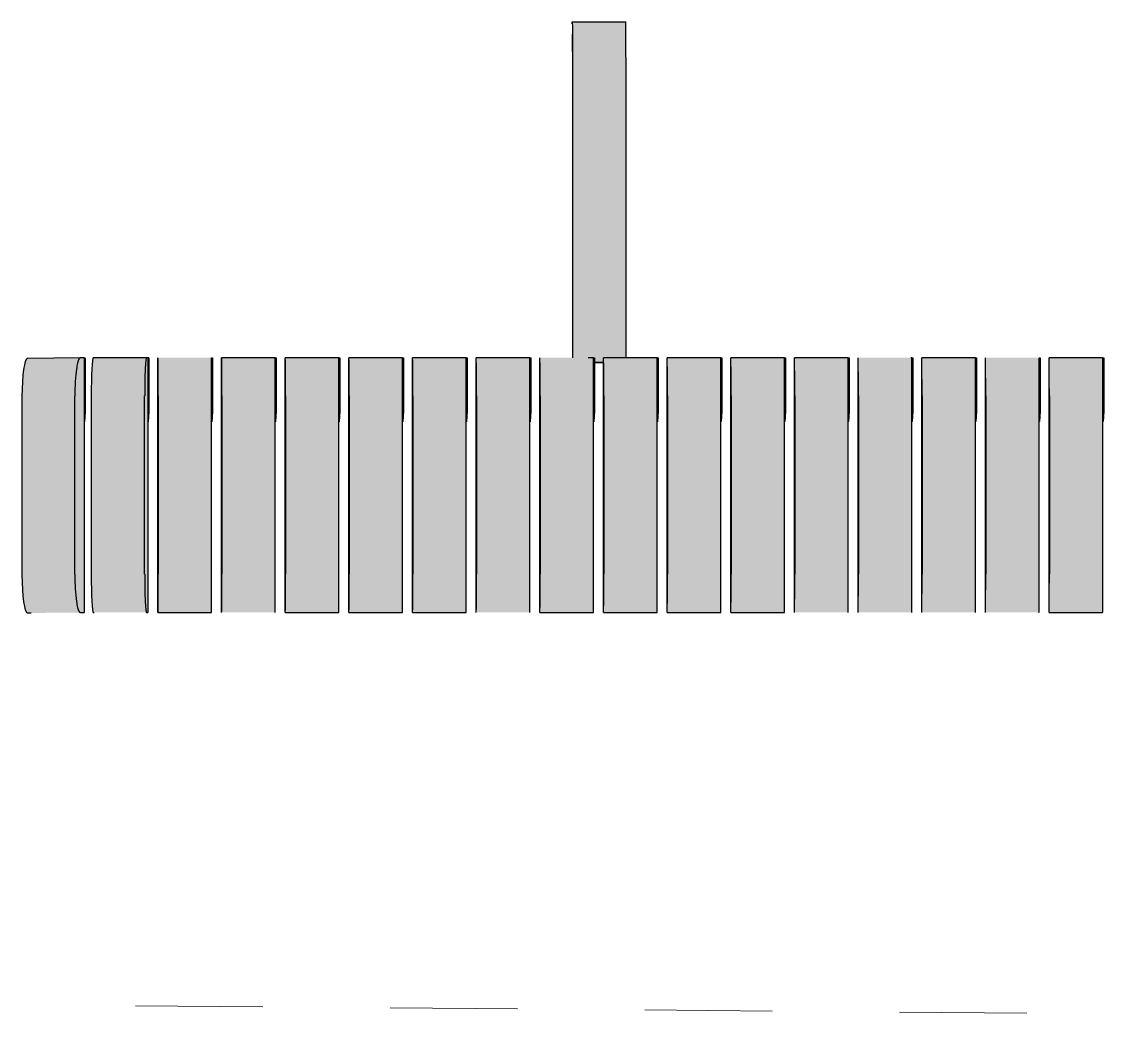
# Model space of a CAD drawing. Header units: metres. Extents: x 0 to 258, y 3 to 25.
# Drawn here: x 181.85 to 182.704, y 22.156 to 22.948 of the extents above; entities that cross this region are included whole.
import ezdxf

# ---------------------------------------------------------------- set-up
doc = ezdxf.new("R2010")
doc.units = ezdxf.units.M
doc.linetypes.add('JacobsDash', pattern=[0.0045, 0.003, -0.0015])
doc.layers.add('A-DETL', color=7, linetype='Continuous', lineweight=13)
doc.layers.add('A-GENM', color=7, linetype='Continuous', lineweight=35)

# ---------------------------------------------------------------- blocks, each defined once
blk = doc.blocks.new('BR08_SEATING_SOUTH 3 - BR08_SEATING_SOUTH 3-5677935-Section 202 ANNOTATION')
at = {"layer": 'A-GENM', "lineweight": 25, "true_color": 0xf3f3f3}
for points in [[(-335.86111, 22.68085), (-335.8541, 22.68085), (-335.85389, 22.68421), (-335.83634, 22.68421), (-335.83658, 22.94807), (-335.87858, 22.94807), (-335.87843, 22.93011), (-335.87834, 22.68421), (-335.86111, 22.68404)], [(-335.87869, 22.93647), (-335.87846, 22.93666), (-335.87868, 22.93666)], [(-335.87839, 22.68421), (-335.87834, 22.68421), (-335.87839, 22.68967)]]:
    blk.add_hatch(color=7, dxfattribs=at).paths.add_polyline_path(points)
at = {"layer": 'A-GENM', "lineweight": 25, "true_color": 0xebe8e4}
for points in [[(-336.3109, 22.65369), (-336.26935, 22.65406), (-336.26876, 22.66906), (-336.26716, 22.68004), (-336.2661, 22.68304), (-336.26496, 22.68406), (-336.30651, 22.6837), (-336.30764, 22.68267), (-336.3087, 22.67968), (-336.31031, 22.66869), (-336.31084, 22.65649)], [(-336.26496, 22.48406), (-336.26204, 22.48406), (-336.26204, 22.68406), (-336.26496, 22.68406), (-336.2661, 22.68304), (-336.26716, 22.68004), (-336.26876, 22.66906), (-336.26935, 22.65406), (-336.26883, 22.50018), (-336.26806, 22.49285), (-336.2661, 22.48508)], [(-336.26204, 22.64182), (-336.26112, 22.64182), (-336.26112, 22.68389), (-336.26204, 22.68389), (-336.26204, 22.6455)], [(-336.25642, 22.65409), (-336.21447, 22.65421), (-336.21375, 22.68019), (-336.21304, 22.68421), (-336.255, 22.68409), (-336.25536, 22.68306), (-336.256, 22.6753), (-336.2564, 22.65649)], [(-336.21304, 22.48421), (-336.2121, 22.48421), (-336.2121, 22.68421), (-336.21304, 22.68421), (-336.21405, 22.67543), (-336.21447, 22.65421), (-336.21405, 22.493), (-336.21375, 22.48823)], [(-336.2121, 22.64197), (-336.21111, 22.64197), (-336.21111, 22.68404), (-336.2121, 22.68404), (-336.2121, 22.64593)], [(-336.20389, 22.65421), (-336.16189, 22.65421), (-336.16201, 22.68421), (-336.20401, 22.68421), (-336.2039, 22.66921), (-336.20389, 22.65649)], [(-336.16189, 22.64197), (-336.16111, 22.64197), (-336.16111, 22.68404), (-336.16201, 22.68404), (-336.1619, 22.66921), (-336.16189, 22.65421)], [(-336.15389, 22.65421), (-336.11189, 22.65421), (-336.11201, 22.68421), (-336.15401, 22.68421), (-336.1539, 22.66921), (-336.15389, 22.65649)], [(-336.11189, 22.64211), (-336.1111, 22.64211), (-336.11111, 22.68404), (-336.11201, 22.68404), (-336.1119, 22.66921), (-336.11189, 22.65073)], [(-336.10389, 22.65421), (-336.06189, 22.65421), (-336.06201, 22.68421), (-336.10401, 22.68421), (-336.1039, 22.66921), (-336.10389, 22.65649)], [(-336.06189, 22.64211), (-336.0611, 22.64211), (-336.06111, 22.68404), (-336.06201, 22.68404), (-336.0619, 22.66921), (-336.06189, 22.65073)], [(-336.05389, 22.65421), (-336.01189, 22.65421), (-336.01201, 22.68421), (-336.05401, 22.68421), (-336.0539, 22.66921), (-336.05389, 22.65649)], [(-336.01189, 22.64211), (-336.0111, 22.64211), (-336.01111, 22.68404), (-336.01201, 22.68404), (-336.0119, 22.66921), (-336.01189, 22.65073)], [(-336.00389, 22.65421), (-335.96189, 22.65421), (-335.96201, 22.68421), (-336.00401, 22.68421), (-336.0039, 22.66921), (-336.00389, 22.65649)], [(-335.96189, 22.64211), (-335.9611, 22.64211), (-335.96111, 22.68404), (-335.96201, 22.68404), (-335.9619, 22.66921), (-335.96189, 22.65073)], [(-335.95389, 22.65421), (-335.91189, 22.65421), (-335.91201, 22.68421), (-335.95401, 22.68421), (-335.9539, 22.66921), (-335.95389, 22.65649)], [(-335.91189, 22.64211), (-335.9111, 22.64211), (-335.91111, 22.68404), (-335.91201, 22.68404), (-335.9119, 22.66921), (-335.91189, 22.65073)], [(-335.90389, 22.65421), (-335.86189, 22.65421), (-335.86201, 22.68421), (-335.90401, 22.68421), (-335.9039, 22.66921), (-335.90389, 22.65649)], [(-335.86189, 22.64211), (-335.8611, 22.64211), (-335.86111, 22.68404), (-335.86201, 22.68404), (-335.86191, 22.66921), (-335.86189, 22.65073)], [(-335.85389, 22.65421), (-335.81189, 22.65421), (-335.81201, 22.68421), (-335.85401, 22.68421), (-335.85391, 22.66921), (-335.85389, 22.65649)], [(-335.81189, 22.64211), (-335.8111, 22.64211), (-335.81111, 22.68404), (-335.81201, 22.68404), (-335.81191, 22.66921), (-335.81189, 22.65073)], [(-335.80389, 22.65421), (-335.76189, 22.65421), (-335.76202, 22.68421), (-335.80402, 22.68421), (-335.80391, 22.66921), (-335.80389, 22.65649)], [(-335.76189, 22.64211), (-335.7611, 22.64211), (-335.76111, 22.68404), (-335.76201, 22.68404), (-335.76191, 22.66921), (-335.76189, 22.65073)], [(-335.75389, 22.65421), (-335.71189, 22.65421), (-335.71202, 22.68421), (-335.75402, 22.68421), (-335.75391, 22.66921), (-335.75389, 22.65649)], [(-335.71189, 22.64211), (-335.7111, 22.64211), (-335.71111, 22.68404), (-335.71201, 22.68404), (-335.71191, 22.66921), (-335.71189, 22.65073)], [(-335.70389, 22.65421), (-335.66189, 22.65421), (-335.66202, 22.68421), (-335.70402, 22.68421), (-335.70391, 22.66921), (-335.70389, 22.65649)], [(-335.66189, 22.64211), (-335.6611, 22.64211), (-335.66111, 22.68404), (-335.66201, 22.68404), (-335.66191, 22.66921), (-335.66189, 22.65073)], [(-335.65389, 22.65421), (-335.61189, 22.65421), (-335.61202, 22.68421), (-335.65402, 22.68421), (-335.65391, 22.66921), (-335.65389, 22.65649)], [(-335.61189, 22.64211), (-335.6111, 22.64211), (-335.61111, 22.68404), (-335.61201, 22.68404), (-335.61191, 22.66921), (-335.61189, 22.65073)], [(-335.60389, 22.65421), (-335.56189, 22.65421), (-335.56202, 22.68421), (-335.60402, 22.68421), (-335.60391, 22.66921), (-335.60389, 22.65649)], [(-335.56189, 22.64211), (-335.5611, 22.64211), (-335.56111, 22.68404), (-335.56201, 22.68404), (-335.56191, 22.66921), (-335.56189, 22.65073)], [(-335.55389, 22.65421), (-335.51189, 22.65421), (-335.51202, 22.68421), (-335.55402, 22.68421), (-335.55391, 22.66921), (-335.55389, 22.65649)], [(-335.51189, 22.64211), (-335.5111, 22.64211), (-335.51111, 22.68404), (-335.51201, 22.68404), (-335.51191, 22.66921), (-335.51189, 22.65073)], [(-335.50389, 22.65421), (-335.46189, 22.65421), (-335.46202, 22.68421), (-335.50402, 22.68421), (-335.50391, 22.66921), (-335.50389, 22.65649)], [(-335.46189, 22.64211), (-335.4611, 22.64211), (-335.46111, 22.68404), (-335.46201, 22.68404), (-335.46191, 22.66921), (-335.46189, 22.65073)], [(-336.3109, 22.5137), (-336.26935, 22.51406), (-336.26935, 22.65406), (-336.3109, 22.65369), (-336.3109, 22.57834)], [(-336.25642, 22.51409), (-336.21447, 22.51421), (-336.21447, 22.65421), (-336.25642, 22.65409), (-336.25642, 22.57834)], [(-336.20389, 22.51421), (-336.16189, 22.51421), (-336.16189, 22.65421), (-336.20389, 22.65421), (-336.20389, 22.57834)], [(-336.15389, 22.51421), (-336.11189, 22.51421), (-336.11189, 22.65421), (-336.15389, 22.65421), (-336.15389, 22.57834)], [(-336.10389, 22.51421), (-336.06189, 22.51421), (-336.06189, 22.65421), (-336.10389, 22.65421), (-336.10389, 22.57834)], [(-336.05389, 22.51421), (-336.01189, 22.51421), (-336.01189, 22.65421), (-336.05389, 22.65421), (-336.05389, 22.57834)], [(-336.00389, 22.51421), (-335.96189, 22.51421), (-335.96189, 22.65421), (-336.00389, 22.65421), (-336.00389, 22.57834)], [(-335.95389, 22.51421), (-335.91189, 22.51421), (-335.91189, 22.65421), (-335.95389, 22.65421), (-335.95389, 22.57834)], [(-335.90389, 22.51421), (-335.86189, 22.51421), (-335.86189, 22.65421), (-335.90389, 22.65421), (-335.90389, 22.57834)], [(-335.85389, 22.51421), (-335.81189, 22.51421), (-335.81189, 22.65421), (-335.85389, 22.65421), (-335.85389, 22.57834)], [(-335.80389, 22.51421), (-335.76189, 22.51421), (-335.76189, 22.65421), (-335.80389, 22.65421), (-335.80389, 22.57834)], [(-335.75389, 22.51421), (-335.71189, 22.51421), (-335.71189, 22.65421), (-335.75389, 22.65421), (-335.75389, 22.57834)], [(-335.70389, 22.51421), (-335.66189, 22.51421), (-335.66189, 22.65421), (-335.70389, 22.65421), (-335.70389, 22.57834)], [(-335.65389, 22.51421), (-335.61189, 22.51421), (-335.61189, 22.65421), (-335.65389, 22.65421), (-335.65389, 22.57834)], [(-335.60389, 22.51421), (-335.56189, 22.51421), (-335.56189, 22.65421), (-335.60389, 22.65421), (-335.60389, 22.57834)], [(-335.55389, 22.51421), (-335.51189, 22.51421), (-335.51189, 22.65421), (-335.55389, 22.65421), (-335.55389, 22.57834)], [(-335.50389, 22.51421), (-335.46189, 22.51421), (-335.46189, 22.65421), (-335.50389, 22.65421), (-335.50389, 22.57834)], [(-336.26204, 22.63387), (-336.26169, 22.63387), (-336.26112, 22.64182), (-336.26204, 22.64134)], [(-336.2121, 22.63388), (-336.21169, 22.63388), (-336.21111, 22.64197), (-336.2121, 22.64144)], [(-336.16189, 22.63389), (-336.16169, 22.63389), (-336.16111, 22.64197), (-336.16189, 22.64197), (-336.16189, 22.63393)], [(-336.01189, 22.63393), (-336.01169, 22.63393), (-336.0111, 22.64211), (-336.01189, 22.64211), (-336.01189, 22.63397)], [(-335.96189, 22.63394), (-335.96169, 22.63394), (-335.9611, 22.64211), (-335.96189, 22.64211), (-335.96189, 22.63398)], [(-335.86189, 22.63397), (-335.86169, 22.63397), (-335.8611, 22.64211), (-335.86189, 22.64211), (-335.86189, 22.634)], [(-335.71189, 22.634), (-335.71169, 22.634), (-335.7111, 22.64211), (-335.71189, 22.64211), (-335.71189, 22.63404)], [(-335.66189, 22.63401), (-335.66169, 22.63401), (-335.6611, 22.64211), (-335.66189, 22.64211), (-335.66189, 22.63405)], [(-335.56189, 22.63404), (-335.56169, 22.63404), (-335.5611, 22.64211), (-335.56189, 22.64211), (-335.56189, 22.63408)], [(-335.46189, 22.63406), (-335.46169, 22.63406), (-335.4611, 22.64211), (-335.46189, 22.64211), (-335.46189, 22.6341)], [(-336.2041, 22.48421), (-336.20401, 22.48421), (-336.20389, 22.57834), (-336.2041, 22.50018)], [(-336.1541, 22.48421), (-336.15401, 22.48421), (-336.15389, 22.57834), (-336.1541, 22.50018)], [(-336.1041, 22.48421), (-336.10401, 22.48421), (-336.10389, 22.57834), (-336.1041, 22.48823)], [(-336.0541, 22.48421), (-336.05401, 22.48421), (-336.05389, 22.57834), (-336.0541, 22.48823)], [(-336.0041, 22.48421), (-336.00401, 22.48421), (-336.00389, 22.57834), (-336.0041, 22.50018)], [(-335.9541, 22.48421), (-335.95401, 22.48421), (-335.95389, 22.57834), (-335.9541, 22.50018)], [(-335.9041, 22.48421), (-335.90401, 22.48421), (-335.90389, 22.57834), (-335.9041, 22.50018)], [(-335.8541, 22.48421), (-335.85401, 22.48421), (-335.85389, 22.57834), (-335.8541, 22.48823)], [(-335.8041, 22.48421), (-335.80401, 22.48421), (-335.80389, 22.57834), (-335.8041, 22.48823)], [(-335.7541, 22.48421), (-335.75402, 22.48421), (-335.75389, 22.57834), (-335.7541, 22.50018)], [(-335.7041, 22.48421), (-335.70402, 22.48421), (-335.70389, 22.57834), (-335.7041, 22.50018)], [(-335.6541, 22.48421), (-335.65402, 22.48421), (-335.65389, 22.57834), (-335.6541, 22.48823)], [(-335.6041, 22.48421), (-335.60402, 22.48421), (-335.60389, 22.57834), (-335.6041, 22.50018)], [(-335.5541, 22.48421), (-335.55402, 22.48421), (-335.55389, 22.57834), (-335.5541, 22.50018)], [(-335.5041, 22.48421), (-335.50402, 22.48421), (-335.50389, 22.57834), (-335.5041, 22.48823)], [(-336.30651, 22.4837), (-336.26496, 22.48406), (-336.2661, 22.48508), (-336.26716, 22.48808), (-336.26876, 22.49906), (-336.26935, 22.51406), (-336.3109, 22.5137), (-336.31031, 22.4987), (-336.3087, 22.48771), (-336.30764, 22.48472)], [(-336.255, 22.48409), (-336.21304, 22.48421), (-336.21341, 22.48523), (-336.21405, 22.493), (-336.21447, 22.51421), (-336.25642, 22.51409), (-336.25571, 22.48811), (-336.25536, 22.48511)], [(-336.20401, 22.48421), (-336.16201, 22.48421), (-336.1619, 22.50018), (-336.16189, 22.51421), (-336.20389, 22.51421), (-336.20398, 22.48523)], [(-336.15401, 22.48421), (-336.11201, 22.48421), (-336.1119, 22.50018), (-336.11189, 22.51421), (-336.15389, 22.51421), (-336.15398, 22.48523)], [(-336.10401, 22.48421), (-336.06201, 22.48421), (-336.0619, 22.50018), (-336.06189, 22.51421), (-336.10389, 22.51421), (-336.10398, 22.48523)], [(-336.05401, 22.48421), (-336.01201, 22.48421), (-336.0119, 22.50018), (-336.01189, 22.51421), (-336.05389, 22.51421), (-336.05398, 22.48523)], [(-336.00401, 22.48421), (-335.96201, 22.48421), (-335.9619, 22.50018), (-335.96189, 22.51421), (-336.00389, 22.51421), (-336.00398, 22.48523)], [(-335.95401, 22.48421), (-335.91201, 22.48421), (-335.9119, 22.50018), (-335.91189, 22.51421), (-335.95389, 22.51421), (-335.95398, 22.48523)], [(-335.90401, 22.48421), (-335.86201, 22.48421), (-335.8619, 22.50018), (-335.86189, 22.51421), (-335.90389, 22.51421), (-335.90398, 22.48523)], [(-335.85401, 22.48421), (-335.81201, 22.48421), (-335.8119, 22.50018), (-335.81189, 22.51421), (-335.85389, 22.51421), (-335.85398, 22.48523)], [(-335.80401, 22.48421), (-335.76202, 22.48421), (-335.7619, 22.50018), (-335.76189, 22.51421), (-335.80389, 22.51421), (-335.80398, 22.48523)], [(-335.75402, 22.48421), (-335.71202, 22.48421), (-335.7119, 22.50018), (-335.71189, 22.51421), (-335.75389, 22.51421), (-335.75398, 22.48523)], [(-335.70402, 22.48421), (-335.66202, 22.48421), (-335.66191, 22.50018), (-335.66189, 22.51421), (-335.70389, 22.51421), (-335.70398, 22.48523)], [(-335.65402, 22.48421), (-335.61202, 22.48421), (-335.61191, 22.50018), (-335.61189, 22.51421), (-335.65389, 22.51421), (-335.65398, 22.48523)], [(-335.60402, 22.48421), (-335.56202, 22.48421), (-335.56191, 22.50018), (-335.56189, 22.51421), (-335.60389, 22.51421), (-335.60398, 22.48523)], [(-335.55402, 22.48421), (-335.51202, 22.48421), (-335.51191, 22.50018), (-335.51189, 22.51421), (-335.55389, 22.51421), (-335.55398, 22.48523)], [(-335.50402, 22.48421), (-335.46202, 22.48421), (-335.46191, 22.50018), (-335.46189, 22.51421), (-335.50389, 22.51421), (-335.50398, 22.48523)]]:
    blk.add_hatch(color=254, dxfattribs=at).paths.add_polyline_path(points)
h = blk.add_hatch(color=254, dxfattribs=at)
edge = h.paths.add_edge_path()
edge.add_line((-336.11169, 22.6339), (-336.1111, 22.64211))
edge.add_line((-336.1111, 22.64211), (-336.11189, 22.64211))
edge.add_line((-336.11189, 22.64211), (-336.11189, 22.63394))
edge.add_line((-336.11189, 22.63394), (-336.11189, 22.6339))
h = blk.add_hatch(color=254, dxfattribs=at)
edge = h.paths.add_edge_path()
edge.add_line((-336.06169, 22.63392), (-336.0611, 22.64211))
edge.add_line((-336.0611, 22.64211), (-336.06189, 22.64211))
edge.add_line((-336.06189, 22.64211), (-336.06189, 22.63395))
edge.add_line((-336.06189, 22.63395), (-336.06189, 22.63392))
h = blk.add_hatch(color=254, dxfattribs=at)
edge = h.paths.add_edge_path()
edge.add_line((-335.91169, 22.63395), (-335.9111, 22.64211))
edge.add_line((-335.9111, 22.64211), (-335.91189, 22.64211))
edge.add_line((-335.91189, 22.64211), (-335.91189, 22.63399))
edge.add_line((-335.91189, 22.63399), (-335.91189, 22.63395))
h = blk.add_hatch(color=254, dxfattribs=at)
edge = h.paths.add_edge_path()
edge.add_line((-335.81169, 22.63398), (-335.8111, 22.64211))
edge.add_line((-335.8111, 22.64211), (-335.81189, 22.64211))
edge.add_line((-335.81189, 22.64211), (-335.81189, 22.63402))
edge.add_line((-335.81189, 22.63402), (-335.81189, 22.63398))
h = blk.add_hatch(color=254, dxfattribs=at)
edge = h.paths.add_edge_path()
edge.add_line((-335.76169, 22.63399), (-335.7611, 22.64211))
edge.add_line((-335.7611, 22.64211), (-335.76189, 22.64211))
edge.add_line((-335.76189, 22.64211), (-335.76189, 22.63403))
edge.add_line((-335.76189, 22.63403), (-335.76189, 22.63399))
h = blk.add_hatch(color=254, dxfattribs=at)
edge = h.paths.add_edge_path()
edge.add_line((-335.61169, 22.63403), (-335.6111, 22.64211))
edge.add_line((-335.6111, 22.64211), (-335.61189, 22.64211))
edge.add_line((-335.61189, 22.64211), (-335.61189, 22.63407))
edge.add_line((-335.61189, 22.63407), (-335.61189, 22.63403))
h = blk.add_hatch(color=254, dxfattribs=at)
edge = h.paths.add_edge_path()
edge.add_line((-335.51169, 22.63405), (-335.5111, 22.64211))
edge.add_line((-335.5111, 22.64211), (-335.51189, 22.64211))
edge.add_line((-335.51189, 22.64211), (-335.51189, 22.63409))
edge.add_line((-335.51189, 22.63409), (-335.51189, 22.63405))
at = {"layer": 'A-GENM', "color": 254, "lineweight": 25, "true_color": 0xd4d4d4}
for p, q in [((-335.87869, 22.94649), (-335.87858, 22.94807)), ((-335.87858, 22.94807), (-335.87849, 22.94388)), ((-335.87857, 22.94814), (-335.83657, 22.94814)), ((-335.87849, 22.94388), (-335.87843, 22.93011)), ((-335.87857, 22.93808), (-335.87869, 22.93647)), ((-335.87843, 22.93011), (-335.8784, 22.91046)), ((-335.8364, 22.91046), (-335.83643, 22.93011)), ((-335.8784, 22.91046), (-335.87834, 22.68421)), ((-335.83634, 22.68421), (-335.8364, 22.91046)), ((-336.26523, 22.68406), (-336.30652, 22.6837)), ((-336.26204, 22.68406), (-336.26496, 22.68406)), ((-336.26204, 22.68406), (-336.26204, 22.48406)), ((-336.26112, 22.68389), (-336.26112, 22.64182)), ((-336.21313, 22.68421), (-336.255, 22.68409)), ((-336.2121, 22.68421), (-336.21304, 22.68421)), ((-336.2121, 22.68421), (-336.2121, 22.48421)), ((-336.21111, 22.68404), (-336.21111, 22.64197)), ((-336.2041, 22.48421), (-336.2041, 22.68421)), ((-336.16201, 22.68404), (-336.16111, 22.68404)), ((-336.16111, 22.68404), (-336.16111, 22.64197)), ((-336.1541, 22.48421), (-336.1541, 22.68421)), ((-336.11201, 22.68421), (-336.15401, 22.68421)), ((-336.11201, 22.68404), (-336.11111, 22.68404)), ((-336.11111, 22.68404), (-336.1111, 22.64211)), ((-336.1041, 22.48421), (-336.1041, 22.68421)), ((-336.06201, 22.68421), (-336.10401, 22.68421)), ((-336.06201, 22.68404), (-336.06111, 22.68404)), ((-336.06111, 22.68404), (-336.0611, 22.64211)), ((-336.0541, 22.48421), (-336.0541, 22.68421)), ((-336.01201, 22.68421), (-336.05401, 22.68421)), ((-336.01201, 22.68404), (-336.01111, 22.68404)), ((-336.01111, 22.68404), (-336.0111, 22.64211)), ((-336.0041, 22.48421), (-336.0041, 22.68421)), ((-335.96201, 22.68421), (-336.00401, 22.68421)), ((-335.96201, 22.68404), (-335.96111, 22.68404)), ((-335.96111, 22.68404), (-335.9611, 22.64211)), ((-335.9541, 22.48421), (-335.9541, 22.68421)), ((-335.91201, 22.68421), (-335.95401, 22.68421)), ((-335.91201, 22.68404), (-335.91111, 22.68404)), ((-335.91111, 22.68404), (-335.9111, 22.64211)), ((-335.9041, 22.48421), (-335.9041, 22.68421)), ((-335.86201, 22.68421), (-335.86621, 22.68421)), ((-335.86201, 22.68404), (-335.86111, 22.68404)), ((-335.86111, 22.68404), (-335.8611, 22.64211)), ((-335.8541, 22.48421), (-335.8541, 22.68421)), ((-335.81201, 22.68421), (-335.85401, 22.68421)), ((-335.81201, 22.68404), (-335.81111, 22.68404)), ((-335.81111, 22.68404), (-335.8111, 22.64211)), ((-335.8041, 22.48421), (-335.8041, 22.68421)), ((-335.76202, 22.68421), (-335.80402, 22.68421)), ((-335.76201, 22.68404), (-335.76111, 22.68404)), ((-335.76111, 22.68404), (-335.7611, 22.64211)), ((-335.7541, 22.48421), (-335.7541, 22.68421)), ((-335.71202, 22.68421), (-335.75402, 22.68421)), ((-335.71201, 22.68404), (-335.71111, 22.68404)), ((-335.71111, 22.68404), (-335.7111, 22.64211)), ((-335.7041, 22.48421), (-335.7041, 22.68421)), ((-335.66202, 22.68421), (-335.70402, 22.68421)), ((-335.66201, 22.68404), (-335.66111, 22.68404)), ((-335.66111, 22.68404), (-335.6611, 22.64211)), ((-335.6541, 22.48421), (-335.6541, 22.68421)), ((-335.61202, 22.68421), (-335.61273, 22.68421)), ((-335.61201, 22.68404), (-335.61111, 22.68404)), ((-335.61111, 22.68404), (-335.6111, 22.64211)), ((-335.6041, 22.48421), (-335.6041, 22.68421)), ((-335.56202, 22.68421), (-335.60402, 22.68421)), ((-335.56201, 22.68404), (-335.56111, 22.68404)), ((-335.56111, 22.68404), (-335.5611, 22.64211)), ((-335.5541, 22.48421), (-335.5541, 22.68421)), ((-335.51201, 22.68404), (-335.51111, 22.68404)), ((-335.51111, 22.68404), (-335.5111, 22.64211)), ((-335.5041, 22.48421), (-335.5041, 22.68421)), ((-335.46202, 22.68421), (-335.50402, 22.68421)), ((-335.46201, 22.68404), (-335.46111, 22.68404)), ((-335.46111, 22.68404), (-335.4611, 22.64211)), ((-335.86111, 22.68085), (-335.85396, 22.68085)), ((-335.85395, 22.68027), (-335.86111, 22.68027)), ((-336.3109, 22.65369), (-336.3109, 22.5137)), ((-336.26935, 22.51406), (-336.26935, 22.65406)), ((-336.25642, 22.65409), (-336.25642, 22.51409)), ((-336.21447, 22.51421), (-336.21447, 22.65421)), ((-336.20389, 22.65421), (-336.20389, 22.51421)), ((-336.16189, 22.51421), (-336.16189, 22.65421)), ((-336.15389, 22.65421), (-336.15389, 22.51421)), ((-336.11189, 22.51421), (-336.11189, 22.65421)), ((-336.10389, 22.65421), (-336.10389, 22.51421)), ((-336.06189, 22.51421), (-336.06189, 22.65421)), ((-336.05389, 22.65421), (-336.05389, 22.51421)), ((-336.01189, 22.51421), (-336.01189, 22.65421)), ((-336.00389, 22.65421), (-336.00389, 22.51421)), ((-335.96189, 22.51421), (-335.96189, 22.65421)), ((-335.95389, 22.65421), (-335.95389, 22.51421)), ((-335.91189, 22.51421), (-335.91189, 22.65421)), ((-335.90389, 22.65421), (-335.90389, 22.51421)), ((-335.86189, 22.51421), (-335.86189, 22.65421)), ((-335.85389, 22.65421), (-335.85389, 22.51421)), ((-335.81189, 22.51421), (-335.81189, 22.65421)), ((-335.80389, 22.65421), (-335.80389, 22.51421)), ((-335.76189, 22.51421), (-335.76189, 22.65421)), ((-335.75389, 22.65421), (-335.75389, 22.51421)), ((-335.71189, 22.51421), (-335.71189, 22.65421)), ((-335.70389, 22.65421), (-335.70389, 22.51421)), ((-335.66189, 22.51421), (-335.66189, 22.65421)), ((-335.65389, 22.65421), (-335.65389, 22.51421)), ((-335.61189, 22.51421), (-335.61189, 22.65421)), ((-335.60389, 22.65421), (-335.60389, 22.51421)), ((-335.56189, 22.51421), (-335.56189, 22.65421)), ((-335.55389, 22.65421), (-335.55389, 22.51421)), ((-335.51189, 22.51421), (-335.51189, 22.65421)), ((-335.50389, 22.65421), (-335.50389, 22.51421)), ((-335.46189, 22.51421), (-335.46189, 22.65421)), ((-336.26112, 22.64182), (-336.26169, 22.63387)), ((-336.21111, 22.64197), (-336.21169, 22.63388)), ((-336.16111, 22.64197), (-336.16189, 22.64197)), ((-336.16111, 22.64197), (-336.16169, 22.63389)), ((-336.1111, 22.64211), (-336.11189, 22.64211)), ((-336.1111, 22.64211), (-336.11169, 22.6339)), ((-336.0611, 22.64211), (-336.06189, 22.64211)), ((-336.0611, 22.64211), (-336.06169, 22.63392)), ((-336.0111, 22.64211), (-336.01189, 22.64211)), ((-336.0111, 22.64211), (-336.01169, 22.63393)), ((-335.9611, 22.64211), (-335.96189, 22.64211)), ((-335.9611, 22.64211), (-335.96169, 22.63394)), ((-335.9111, 22.64211), (-335.91189, 22.64211)), ((-335.9111, 22.64211), (-335.91169, 22.63395)), ((-335.8611, 22.64211), (-335.86189, 22.64211)), ((-335.8611, 22.64211), (-335.86169, 22.63397)), ((-335.8111, 22.64211), (-335.81189, 22.64211)), ((-335.8111, 22.64211), (-335.81169, 22.63398)), ((-335.7611, 22.64211), (-335.76189, 22.64211)), ((-335.7611, 22.64211), (-335.76169, 22.63399)), ((-335.7111, 22.64211), (-335.71189, 22.64211)), ((-335.7111, 22.64211), (-335.71169, 22.634)), ((-335.6611, 22.64211), (-335.66189, 22.64211)), ((-335.6611, 22.64211), (-335.66169, 22.63401)), ((-335.6111, 22.64211), (-335.61189, 22.64211)), ((-335.6111, 22.64211), (-335.61169, 22.63403)), ((-335.5611, 22.64211), (-335.56189, 22.64211)), ((-335.5611, 22.64211), (-335.56169, 22.63404)), ((-335.5111, 22.64211), (-335.51189, 22.64211)), ((-335.5111, 22.64211), (-335.51169, 22.63405)), ((-335.4611, 22.64211), (-335.46189, 22.64211)), ((-335.4611, 22.64211), (-335.46169, 22.63406)), ((-336.30651, 22.4837), (-336.30359, 22.4837)), ((-336.26496, 22.48406), (-336.26204, 22.48406)), ((-336.255, 22.48409), (-336.25405, 22.48409)), ((-336.21304, 22.48421), (-336.2121, 22.48421)), ((-336.20401, 22.48421), (-336.16201, 22.48421)), ((-336.10401, 22.48421), (-336.06201, 22.48421)), ((-336.05401, 22.48421), (-336.01201, 22.48421)), ((-336.00401, 22.48421), (-335.96201, 22.48421)), ((-335.90401, 22.48421), (-335.86201, 22.48421)), ((-335.85401, 22.48421), (-335.81201, 22.48421)), ((-335.80401, 22.48421), (-335.76202, 22.48421)), ((-335.75402, 22.48421), (-335.71202, 22.48421)), ((-335.50402, 22.48421), (-335.46202, 22.48421))]:
    blk.add_line(p, q, dxfattribs=at)
at = {"layer": 'A-GENM', "color": 254, "lineweight": 25, "true_color": 0xd4d4d4, "flags": 128}
blk.add_lwpolyline([(-335.83643, 22.93011), (-335.83649, 22.94388), (-335.83658, 22.94807)], dxfattribs=at)
at = {"layer": 'A-GENM', "color": 254, "lineweight": 25, "true_color": 0xd4d4d4}
for centre, major_axis, ratio, start_param, end_param in [((-335.87857, 22.90814), (0, 0.03), 0.004212, 5.29408, 6.341278), ((-336.26496, 22.65406), (0, 0.03), 0.146172, 0.000022, 0.523617), ((-336.21321, 22.65501), (0.5, 0.00012), 0.058059, 1.666751, 1.668692), ((-336.255, 22.65409), (0, 0.03), 0.0474, 0.000145, 1.570799), ((-336.21304, 22.65421), (0, 0.03), 0.0474, 0.000145, 0.261801), ((-336.21319, 22.65501), (0.5, 0.00012), 0.058059, 1.566613, 1.568616), ((-336.20401, 22.65421), (0, 0.03), 0.004185, 6.021386, 6.283185), ((-336.16201, 22.65421), (0, 0.03), 0.004185, 6.021386, 6.283185), ((-336.15401, 22.65421), (0, 0.03), 0.004205, 4.712389, 6.283185), ((-336.11201, 22.65421), (0, 0.03), 0.004205, 5.759587, 6.283185), ((-336.10401, 22.65421), (0, 0.03), 0.004205, 4.712389, 6.283185), ((-336.06201, 22.65421), (0, 0.03), 0.004205, 4.712389, 6.283185), ((-336.05401, 22.65421), (0, 0.03), 0.004205, 4.712389, 6.283185), ((-336.01201, 22.65421), (0, 0.03), 0.004205, 5.759587, 6.283185), ((-336.00401, 22.65421), (0, 0.03), 0.004205, 4.712389, 6.283185), ((-335.96201, 22.65421), (0, 0.03), 0.004205, 5.759587, 6.283185), ((-335.95401, 22.65421), (0, 0.03), 0.004205, 4.712389, 6.283185), ((-335.91201, 22.65421), (0, 0.03), 0.004205, 4.712389, 6.283185), ((-335.90401, 22.65421), (0, 0.03), 0.004205, 4.712389, 6.283185), ((-335.86201, 22.65421), (0, 0.03), 0.004205, 5.759587, 6.283185), ((-335.85401, 22.65421), (0, 0.03), 0.004205, 6.021386, 6.283185), ((-335.81201, 22.65421), (0, 0.03), 0.004205, 6.021386, 6.283185), ((-335.80402, 22.65421), (0, 0.03), 0.004205, 4.712389, 6.283185), ((-335.76202, 22.65421), (0, 0.03), 0.004205, 4.712389, 6.283185), ((-335.75402, 22.65421), (0, 0.03), 0.004205, 4.712389, 6.283185), ((-335.71202, 22.65421), (0, 0.03), 0.004205, 4.712389, 6.283185), ((-335.70402, 22.65421), (0, 0.03), 0.004205, 6.021386, 6.283185), ((-335.66202, 22.65421), (0, 0.03), 0.004205, 6.021386, 6.283185), ((-335.65402, 22.65421), (0, 0.03), 0.004205, 4.712389, 6.283185), ((-335.61202, 22.65421), (0, 0.03), 0.004205, 5.759587, 6.283185), ((-335.56202, 22.65421), (0, 0.03), 0.004205, 6.021386, 6.283185), ((-335.55402, 22.65421), (0, 0.03), 0.004205, 4.712389, 6.283185), ((-335.51202, 22.65421), (0, 0.03), 0.004205, 5.759587, 6.283185), ((-335.50402, 22.65421), (0, 0.03), 0.004205, 6.021386, 6.283185), ((-335.46202, 22.65421), (0, 0.03), 0.004205, 6.021386, 6.283185), ((-336.30651, 22.65369), (0, 0.03), 0.146172, 0.000022, 1.570818), ((-336.26496, 22.65406), (0, 0.03), 0.146172, 0.523621, 0.78542), ((-336.21304, 22.65421), (0, 0.03), 0.0474, 0.785401, 1.570799), ((-336.21304, 22.65421), (0, 0.03), 0.0474, 0.523601, 0.785401), ((-336.21304, 22.65421), (0, 0.03), 0.0474, 0.261802, 0.523601), ((-336.20401, 22.65421), (0, 0.03), 0.004185, 4.712389, 6.021386), ((-336.16201, 22.65421), (0, 0.03), 0.004185, 5.759587, 6.021386), ((-336.16201, 22.65421), (0, 0.03), 0.004185, 5.497787, 5.759587), ((-336.16201, 22.65421), (0, 0.03), 0.004185, 4.712389, 5.497787), ((-336.11201, 22.65421), (0, 0.03), 0.004205, 4.712389, 5.759587), ((-336.01201, 22.65421), (0, 0.03), 0.004205, 4.712389, 5.759587), ((-335.96201, 22.65421), (0, 0.03), 0.004205, 4.712389, 5.759587), ((-335.86201, 22.65421), (0, 0.03), 0.004205, 4.712389, 5.759587), ((-335.85401, 22.65421), (0, 0.03), 0.004205, 4.712389, 6.021386), ((-335.81201, 22.65421), (0, 0.03), 0.004205, 4.712389, 6.021386), ((-335.70402, 22.65421), (0, 0.03), 0.004205, 4.712389, 6.021386), ((-335.66202, 22.65421), (0, 0.03), 0.004205, 5.759587, 6.021386), ((-335.66202, 22.65421), (0, 0.03), 0.004205, 4.712389, 5.759587), ((-335.61202, 22.65421), (0, 0.03), 0.004205, 4.712389, 5.759587), ((-335.60402, 22.65421), (0, 0.03), 0.004205, 4.712389, 5.759587), ((-335.56202, 22.65421), (0, 0.03), 0.004205, 5.759587, 6.021386), ((-335.56202, 22.65421), (0, 0.03), 0.004205, 4.712389, 5.759587), ((-335.51202, 22.65421), (0, 0.03), 0.004205, 5.497787, 5.759587), ((-335.51202, 22.65421), (0, 0.03), 0.004205, 5.235988, 5.497787), ((-335.50402, 22.65421), (0, 0.03), 0.004205, 5.759587, 6.021386), ((-335.50402, 22.65421), (0, 0.03), 0.004205, 4.712389, 5.759587), ((-335.46202, 22.65421), (0, 0.03), 0.004205, 5.759587, 6.021386), ((-335.46202, 22.65421), (0, 0.03), 0.004205, 5.497787, 5.759587), ((-335.46202, 22.65421), (0, 0.03), 0.004205, 5.235988, 5.497787), ((-336.26496, 22.65406), (0, 0.03), 0.146172, 0.78542, 1.570818), ((-335.51202, 22.65421), (0, 0.03), 0.004205, 4.712389, 5.235988), ((-335.46202, 22.65421), (0, 0.03), 0.004205, 4.712389, 5.235988), ((-336.21321, 22.61294), (0.5, 0.00012), 0.058059, 1.666751, 1.668606), ((-336.21321, 22.61294), (0.5, 0.00012), 0.058059, 1.566584, 1.568559), ((-336.30651, 22.5137), (0, 0.03), 0.146172, 1.570774, 3.14157), ((-336.26496, 22.51406), (0, 0.03), 0.146172, 1.570774, 2.356172), ((-336.255, 22.51409), (0, 0.03), 0.0474, 1.570794, 3.14159), ((-336.21304, 22.51421), (0, 0.03), 0.0474, 1.570794, 2.356192), ((-336.20401, 22.51421), (0, 0.03), 0.004185, 3.665191, 4.712389), ((-336.16201, 22.51421), (0, 0.03), 0.004185, 3.141593, 4.712389), ((-336.15401, 22.51421), (0, 0.03), 0.004205, 3.926991, 4.712389), ((-336.11201, 22.51421), (0, 0.03), 0.004205, 3.141593, 4.712389), ((-336.10401, 22.51421), (0, 0.03), 0.004205, 3.141593, 4.712389), ((-336.06201, 22.51421), (0, 0.03), 0.004205, 3.141593, 4.712389), ((-336.05401, 22.51421), (0, 0.03), 0.004205, 3.403392, 4.712389), ((-336.01201, 22.51421), (0, 0.03), 0.004205, 3.141593, 4.712389), ((-336.00401, 22.51421), (0, 0.03), 0.004205, 3.665191, 4.712389), ((-335.96201, 22.51421), (0, 0.03), 0.004205, 3.141593, 4.712389), ((-335.95401, 22.51421), (0, 0.03), 0.004205, 4.18879, 4.712389), ((-335.91201, 22.51421), (0, 0.03), 0.004205, 3.141593, 4.712389), ((-335.90401, 22.51421), (0, 0.03), 0.004205, 4.18879, 4.712389), ((-335.86201, 22.51421), (0, 0.03), 0.004205, 3.926991, 4.712389), ((-335.85401, 22.51421), (0, 0.03), 0.004205, 3.665191, 4.712389), ((-335.81201, 22.51421), (0, 0.03), 0.004205, 3.141593, 4.712389), ((-335.80401, 22.51421), (0, 0.03), 0.004205, 3.403392, 4.712389), ((-335.76202, 22.51421), (0, 0.03), 0.004205, 3.141593, 4.712389), ((-335.75402, 22.51421), (0, 0.03), 0.004205, 3.665191, 4.712389), ((-335.71202, 22.51421), (0, 0.03), 0.004205, 3.141593, 4.712389), ((-335.70402, 22.51421), (0, 0.03), 0.004205, 3.665191, 4.712389), ((-335.66202, 22.51421), (0, 0.03), 0.004205, 3.141593, 4.712389), ((-335.65402, 22.51421), (0, 0.03), 0.004205, 4.18879, 4.712389), ((-335.61202, 22.51421), (0, 0.03), 0.004205, 3.665191, 4.712389), ((-335.60402, 22.51421), (0, 0.03), 0.004205, 3.926991, 4.712389), ((-335.56202, 22.51421), (0, 0.03), 0.004205, 3.141593, 4.712389), ((-335.55402, 22.51421), (0, 0.03), 0.004205, 3.926991, 4.712389), ((-335.51202, 22.51421), (0, 0.03), 0.004205, 3.141593, 4.712389), ((-335.50402, 22.51421), (0, 0.03), 0.004205, 3.403392, 4.712389), ((-335.46202, 22.51421), (0, 0.03), 0.004205, 3.141593, 4.712389), ((-335.95401, 22.51421), (0, 0.03), 0.004205, 3.926991, 4.18879), ((-335.90401, 22.51421), (0, 0.03), 0.004205, 3.926991, 4.18879), ((-335.65402, 22.51421), (0, 0.03), 0.004205, 3.926991, 4.18879), ((-336.26496, 22.51406), (0, 0.03), 0.146172, 2.356172, 2.617972), ((-336.26496, 22.51406), (0, 0.03), 0.146172, 2.617975, 3.14157), ((-336.21304, 22.51421), (0, 0.03), 0.0474, 2.356192, 2.617991), ((-336.21304, 22.51421), (0, 0.03), 0.0474, 2.617992, 2.879791), ((-336.20401, 22.51421), (0, 0.03), 0.004185, 3.403392, 3.665191), ((-336.15401, 22.51421), (0, 0.03), 0.004205, 3.403392, 3.665191), ((-336.15401, 22.51421), (0, 0.03), 0.004205, 3.665191, 3.926991), ((-336.00401, 22.51421), (0, 0.03), 0.004205, 3.403392, 3.665191), ((-335.95401, 22.51421), (0, 0.03), 0.004205, 3.403392, 3.665191), ((-335.95401, 22.51421), (0, 0.03), 0.004205, 3.665191, 3.926991), ((-335.90401, 22.51421), (0, 0.03), 0.004205, 3.403392, 3.665191), ((-335.90401, 22.51421), (0, 0.03), 0.004205, 3.665191, 3.926991), ((-335.86201, 22.51421), (0, 0.03), 0.004205, 3.141593, 3.665191), ((-335.86201, 22.51421), (0, 0.03), 0.004205, 3.665191, 3.926991), ((-335.85401, 22.51421), (0, 0.03), 0.004205, 3.403392, 3.665191), ((-335.75402, 22.51421), (0, 0.03), 0.004205, 3.403392, 3.665191), ((-335.70402, 22.51421), (0, 0.03), 0.004205, 3.403392, 3.665191), ((-335.65402, 22.51421), (0, 0.03), 0.004205, 3.403392, 3.665191), ((-335.65402, 22.51421), (0, 0.03), 0.004205, 3.665191, 3.926991), ((-335.61202, 22.51421), (0, 0.03), 0.004205, 3.403392, 3.665191), ((-335.60402, 22.51421), (0, 0.03), 0.004205, 3.403392, 3.665191), ((-335.60402, 22.51421), (0, 0.03), 0.004205, 3.665191, 3.926991), ((-335.55402, 22.51421), (0, 0.03), 0.004205, 3.403392, 3.665191), ((-335.55402, 22.51421), (0, 0.03), 0.004205, 3.665191, 3.926991), ((-336.21304, 22.51421), (0, 0.03), 0.0474, 2.879792, 3.14159), ((-336.20401, 22.51421), (0, 0.03), 0.004185, 3.141593, 3.403392), ((-336.15401, 22.51421), (0, 0.03), 0.004205, 3.141593, 3.403392), ((-336.05401, 22.51421), (0, 0.03), 0.004205, 3.141593, 3.403392), ((-336.00401, 22.51421), (0, 0.03), 0.004205, 3.141593, 3.403392), ((-335.95401, 22.51421), (0, 0.03), 0.004205, 3.141593, 3.403392), ((-335.90401, 22.51421), (0, 0.03), 0.004205, 3.141593, 3.403392), ((-335.85401, 22.51421), (0, 0.03), 0.004205, 3.141593, 3.403392), ((-335.80401, 22.51421), (0, 0.03), 0.004205, 3.141593, 3.403392), ((-335.75402, 22.51421), (0, 0.03), 0.004205, 3.141593, 3.403392), ((-335.70402, 22.51421), (0, 0.03), 0.004205, 3.141593, 3.403392), ((-335.65402, 22.51421), (0, 0.03), 0.004205, 3.141593, 3.403392), ((-335.61202, 22.51421), (0, 0.03), 0.004205, 3.141593, 3.403392), ((-335.60402, 22.51421), (0, 0.03), 0.004205, 3.141593, 3.403392), ((-335.55402, 22.51421), (0, 0.03), 0.004205, 3.141593, 3.403392), ((-335.50402, 22.51421), (0, 0.03), 0.004205, 3.141593, 3.403392)]:
    blk.add_ellipse(centre, major_axis=major_axis, ratio=ratio, start_param=start_param, end_param=end_param, dxfattribs=at)
blk = doc.blocks.new('T2DPAA-T2D-C3S-DU-M3D-100304_rvt-34-Section 202 ANNOTATION')
at = {"layer": 'A-GENM', "color": 254, "lineweight": 25, "true_color": 0xd4d4d4}
blk.add_blockref('BR08_SEATING_SOUTH 3 - BR08_SEATING_SOUTH 3-5677935-Section 202 ANNOTATION', (0, 0), dxfattribs=at)

msp = doc.modelspace()

# ---------------------------------------------------------------- linework, layer by layer
at = {"layer": 'A-DETL', "color": 8, "linetype": 'JacobsDash', "lineweight": 9, "true_color": 0x808080}
msp.add_line((180.93961, 22.18362), (184.2395, 22.15593), dxfattribs=at)

# ---------------------------------------------------------------- block references
at = {"lineweight": 5}
msp.add_blockref('T2DPAA-T2D-C3S-DU-M3D-100304_rvt-34-Section 202 ANNOTATION', (518.16122, 0), dxfattribs=at)

doc.saveas('drawing.dxf')
